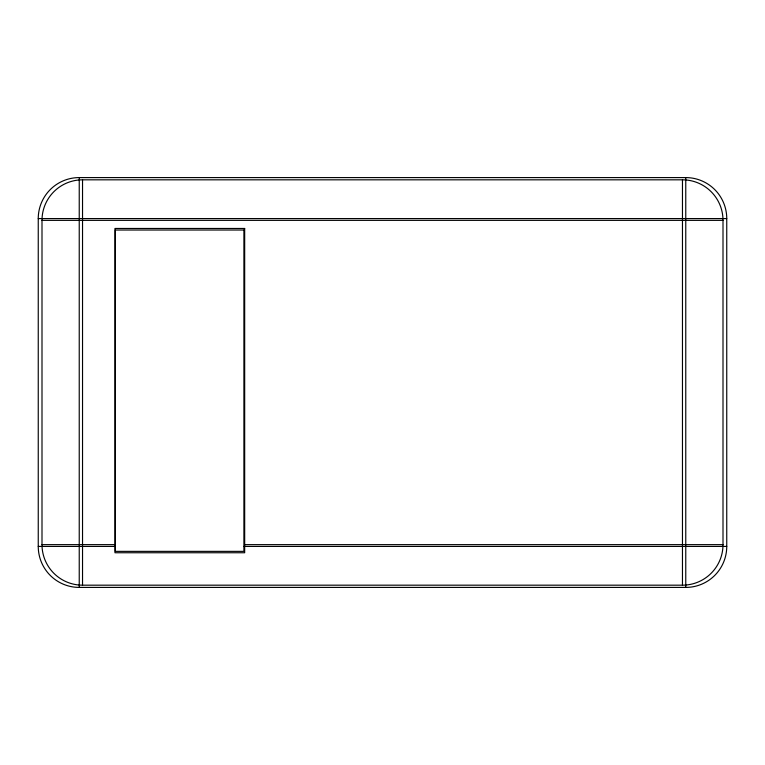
<?xml version="1.0" encoding="UTF-8"?>
<svg xmlns="http://www.w3.org/2000/svg" width="765" height="765" viewBox="0 0 765 765"><rect width="100%" height="100%" fill="white"/><g stroke="black" fill="none" stroke-linecap="round" stroke-linejoin="round"><path stroke-width="1.15" d="M79.235 177.585L685.765 177.585A40.985 40.985 0 0 1 726.75 218.57L726.75 546.43A40.985 40.985 0 0 1 685.765 587.415L79.235 587.415A40.985 40.985 0 0 1 38.25 546.43L38.25 218.57A40.985 40.985 0 0 1 79.235 177.585L79.235 587.415M82.534 179.823L682.466 179.823A40.535 40.535 0 0 1 723.002 220.358L723.002 544.642A40.535 40.535 0 0 1 682.466 585.177L82.534 585.177A40.535 40.535 0 0 1 41.999 544.642L41.999 220.358A40.535 40.535 0 0 1 82.534 179.823L82.534 585.177M38.25 218.57L726.75 218.57M41.999 220.358L723.002 220.358M41.999 544.642L114.96 544.642M244.676 544.642L723.002 544.642M38.25 546.43L115.362 546.43M243.901 546.43L726.75 546.43M685.765 177.585L685.765 587.415M682.466 179.823L682.466 585.177M244.676 228.467L114.96 228.467L114.96 552.751L244.676 552.751L244.676 228.467M243.901 230.026L115.362 230.026L115.362 551.364L243.901 551.364L243.901 230.026"/></g></svg>
